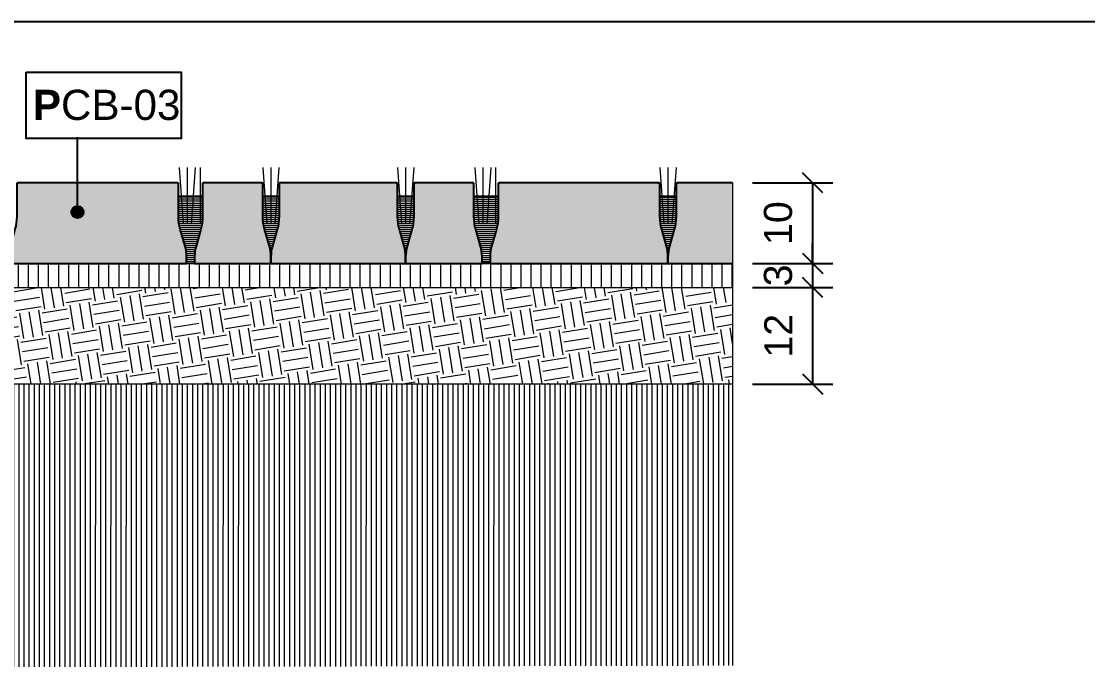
# Model space of a CAD drawing. Header units: metres. Extents: x -325 to 301, y -147 to 149.
# Drawn here: x 34.568 to 35.894, y 82.653 to 83.457 of the extents above; entities that cross this region are included whole.
import ezdxf

# ---------------------------------------------------------------- set-up
doc = ezdxf.new("R2010")
doc.units = ezdxf.units.M
doc.layers.get('Defpoints').update_dxf_attribs({"lineweight": 13})
doc.layers.add('-aux', color=50, linetype='Continuous', plot=False)
doc.layers.add('0-TX-1_25', color=7, linetype='Continuous', true_color=0x3f4f7f)
for name, color, linetype, lineweight, true_color in [('03-TR-Paviment_05_Open Joint Precast Pavements', 7, 'Continuous', 5, 0xb3b3b3), ('3- TR terra vegetal', 7, 'Continuous', 0, 0xbea68e), ('3-TR sorra granitica', 7, 'Continuous', 0, 0xf2dac9)]:
    doc.layers.add(name, color=color, linetype=linetype, lineweight=lineweight, true_color=true_color)
for name, color, linetype, lineweight in [('1-CM', 7, 'Continuous', 0), ('1-L-GESPA', 64, 'Continuous', 0), ('2-L-secció', 1, 'Continuous', 0), ('3-TR Seleccionat', 44, 'Continuous', 0), ('3-TR Tot-u', 37, 'Continuous', 0)]:
    doc.layers.add(name, color=color, linetype=linetype, lineweight=lineweight)
for name, color, linetype in [('1-L- kodolé', 7, 'Continuous'), ('A-KEYPLAN_HATCH', 7, 'Continuous'), ('A_TEXT_2', 7, 'Continuous')]:
    doc.layers.add(name, color=color, linetype=linetype)
doc.styles.get("Standard").update_dxf_attribs({"font": 'arial.ttf'})
doc.dimstyles.new('ISO-25', dxfattribs={"dimtxt": 0.1, "dimasz": 0.1, "dimexe": 0.1, "dimexo": 0.1, "dimgap": 0.1, "dimtad": 1, "dimdec": 0, "dimlfac": 100, "dimzin": 9, "dimtxsty": 'Standard', "dimblk": 'OBLIQUE', "dimcen": 0.1, "dimadec": 0, "dimazin": 0, "dimtfac": 1, "dimtdec": 0, "dimtmove": 0, "dimatfit": 3, "dimldrblk": 'OBLIQUE', "dimfxl": 1, "dimarcsym": 0})
pattern_1 = [(2.097824849856748e-08, (43.46375966196942, 77.00587912896873), (-9.1534939350435e-13, 0.002499999999999997), [])]
pattern_2 = [(2.097824849856748e-08, (85.25576891921523, 59.41832935964914), (-9.1534939350435e-13, 0.002499999999999997), [])]

# ---------------------------------------------------------------- blocks, each defined once
blk = doc.blocks.new('hatch keyplan 2')
at = {"layer": 'A-KEYPLAN_HATCH'}
blk.add_lwpolyline([(0, 0.005476596624248486), (0.012874798693294, 0.005476596623793739), (0.012874798693294, -2.273736754432321e-13), (0, 0)], close=True, dxfattribs=at)
blk = doc.blocks.new('hatch keyplan')
at = {"layer": 'A-KEYPLAN_HATCH'}
blk.add_blockref('hatch keyplan 2', (1.430579833341536, 0.8521467901477053), dxfattribs=at)
blk = doc.blocks.new('PCB04')
at = {"layer": 'A-KEYPLAN_HATCH'}
blk.add_blockref('hatch keyplan', (-1.429579833357655, -0.8521467901535917), dxfattribs=at)
at = {"layer": 'A_TEXT_2', "insert": (0.0002022691850249725, 0.004032374428489138), "char_height": 0.0025, "attachment_point": 1}
blk.add_mtext_dynamic_manual_height_columns('\\pi0.00137;{\\fArial|b1|i0|c0|p34;P}CB-03', width=0.01456192034901793, gutter_width=0.015, heights=[0], dxfattribs=at)
blk = doc.blocks.new('POINT')
at = {"layer": '0-TX-1_25'}
h = blk.add_hatch(dxfattribs=at)
h.set_pattern_fill('ANGLE', color=256)
h.set_pattern_definition([(0, (-83.74681484067048, -12.72584030761209), (0, 6.985), [5.08, -1.905]), (90, (-83.74681484067048, -12.72584030761209), (-6.985, 4.277078946022131e-16), [5.08, -1.905])])
edge = h.paths.add_edge_path()
edge.add_arc((0, 0), 0.0075, 0, 360)
h = blk.add_hatch(color=256, dxfattribs=at)
h.dxf.hatch_style = 1
edge = h.paths.add_edge_path()
edge.add_arc((0, 0), 0.0075, 0, 360)
blk.add_circle((0, 0), 0.0075, dxfattribs=at)
blk = doc.blocks.new('_Oblique')
at = {"color": 0, "lineweight": -2}
blk.add_line((-0.499999999995058, -0.4999999998130015), (0.500000000028669, 0.500000000163238), dxfattribs=at)
blk = doc.blocks.new('*D1063')
at = {"layer": '0-TX-1_25', "color": 0, "lineweight": -2, "transparency": 16777216}
for p, q in [((35.47716368272405, 83.25588260378512), (35.57698434924348, 83.25588260378512)), ((35.55198434924348, 83.25588260378512), (35.55198434924348, 83.15588284531836)), ((35.47716368596242, 83.15588284531836), (35.57698434924348, 83.15588284531836))]:
    blk.add_line(p, q, dxfattribs=at)
at = {"layer": 'Defpoints', "color": 0, "transparency": 16777216}
for p in [(35.45216368272405, 83.25588260378512), (35.45216368596242, 83.15588284531836), (35.55198434924348, 83.15588284531836)]:
    blk.add_point(p, dxfattribs=at)
at = {"layer": '0-TX-1_25', "color": 0, "lineweight": -2, "transparency": 16777216, "xscale": 0.025, "yscale": 0.025, "zscale": 0.025}
for p, rotation in [((35.55198434924348, 83.25588260378512), 90), ((35.55198434924348, 83.15588284531836), 270)]:
    blk.add_blockref('_Oblique', p, dxfattribs=dict(at, rotation=rotation))
at = {"layer": '0-TX-1_25', "color": 0, "transparency": 16777216, "insert": (35.50911429467325, 83.20588272455171), "char_height": 0.035, "attachment_point": 5, "rotation": 90}
blk.add_mtext('10', dxfattribs=at)
blk = doc.blocks.new('*D1064')
at = {"layer": '0-TX-1_25', "color": 0, "lineweight": -2, "transparency": 16777216}
for p, q in [((35.55198434924332, 83.15588284531836), (35.55198434924332, 83.18088284531837)), ((35.47716368272405, 83.15588284531836), (35.57698434924332, 83.15588284531836)), ((35.55198434924332, 83.15588284531836), (35.55198434924332, 83.12588284412627)), ((35.47716368367348, 83.12588284412627), (35.57698434924332, 83.12588284412627)), ((35.55198434924332, 83.12588284412627), (35.55198434924332, 83.10088284412626))]:
    blk.add_line(p, q, dxfattribs=at)
at = {"layer": 'Defpoints', "color": 0, "transparency": 16777216}
for p in [(35.45216368272405, 83.15588284531836), (35.45216368367348, 83.12588284412627), (35.55198434924332, 83.12588284412627)]:
    blk.add_point(p, dxfattribs=at)
at = {"layer": '0-TX-1_25', "color": 0, "lineweight": -2, "transparency": 16777216, "xscale": 0.025, "yscale": 0.025, "zscale": 0.025}
for p, rotation in [((35.55198434924332, 83.15588284531836), 270), ((35.55198434924332, 83.12588284412627), 90)]:
    blk.add_blockref('_Oblique', p, dxfattribs=dict(at, rotation=rotation))
at = {"layer": '0-TX-1_25', "color": 0, "transparency": 16777216, "insert": (35.50910235742888, 83.14088284472228), "char_height": 0.035, "attachment_point": 5, "rotation": 90}
blk.add_mtext('3', dxfattribs=at)
blk = doc.blocks.new('*D1065')
at = {"layer": '0-TX-1_25', "color": 0, "lineweight": -2, "transparency": 16777216}
for p, q in [((35.47716368132706, 83.12588284412627), (35.57698434924355, 83.12588284412627)), ((35.55198434924355, 83.12588284412627), (35.55198434924355, 83.00588284479339)), ((35.47716368137044, 83.00588284479339), (35.57698434924355, 83.00588284479339))]:
    blk.add_line(p, q, dxfattribs=at)
at = {"layer": 'Defpoints', "color": 0, "transparency": 16777216}
for p in [(35.45216368132706, 83.12588284412627), (35.45216368137044, 83.00588284479339), (35.55198434924355, 83.00588284479339)]:
    blk.add_point(p, dxfattribs=at)
at = {"layer": '0-TX-1_25', "color": 0, "lineweight": -2, "transparency": 16777216, "xscale": 0.025, "yscale": 0.025, "zscale": 0.025}
for p, rotation in [((35.55198434924355, 83.12588284412627), 90), ((35.55198434924355, 83.00588284479339), 270)]:
    blk.add_blockref('_Oblique', p, dxfattribs=dict(at, rotation=rotation))
at = {"layer": '0-TX-1_25', "color": 0, "transparency": 16777216, "insert": (35.50941272577836, 83.0658828444598), "char_height": 0.035, "attachment_point": 5, "rotation": 90}
blk.add_mtext('12', dxfattribs=at)

msp = doc.modelspace()

# ---------------------------------------------------------------- hatches: boundary and pattern name
at = {"layer": '03-TR-Paviment_05_Open Joint Precast Pavements'}
h = msp.add_hatch(color=256, dxfattribs=at)
h.dxf.hatch_style = 1
edge = h.paths.add_edge_path()
edge.add_line((34.77345882676045, 83.15588262878583), (34.77345882769177, 83.1640784076065))
edge.add_arc((34.72504126961995, 83.16407840753439), 0.04841755807181869, 8.532777332617266e-08, 15.99901921171794)
edge.add_line((34.77158344204972, 83.17742329851018), (34.76563680165881, 83.19816303361432))
edge.add_arc((34.82056798004572, 83.21391327869158), 0.05714459361101479, 180.0000008195852, 195.9990199458679, ccw=False)
edge.add_line((34.76342338643471, 83.21391327787416), (34.76342338643471, 83.25503855213748))
edge.add_line((34.76342338643471, 83.25503855213748), (34.76262618129576, 83.25503855213748))
edge.add_line((34.76262618129576, 83.25503855213748), (34.76262618129576, 83.25588262794764))
edge.add_line((34.76262618129576, 83.25588262794764), (34.56305473198617, 83.25588262887896))
edge.add_line((34.56305473198617, 83.25588262887896), (34.56305473198617, 83.25503855167182))
edge.add_line((34.56305473198617, 83.25503855167182), (34.56225752638156, 83.2550385553971))
edge.add_line((34.56225752638156, 83.2550385553971), (34.56225752684722, 83.21391327880548))
edge.add_arc((34.50511293559148, 83.21391327488539), 0.05714459125574236, -15.999015195819084, 3.93046417457299e-06, ccw=False)
edge.add_line((34.5600441130201, 83.1981630350113), (34.55409747309486, 83.17742329571621))
edge.add_arc((34.60063964055429, 83.16407840543891), 0.04841755310148554, 164.0009799617109, 179.9999990880993)
edge.add_line((34.5522220874528, 83.16407840620951), (34.5522220874528, 83.15588262785451))
edge.add_line((34.5522220874528, 83.15588262785451), (34.77345882676045, 83.15588262878583))
h = msp.add_hatch(color=256, dxfattribs=at)
h.dxf.hatch_style = 1
edge = h.paths.add_edge_path()
edge.add_line((34.87842191190893, 83.15588262971715), (34.87842191330591, 83.16407840807216))
edge.add_arc((34.83000435003093, 83.16407840704176), 0.04841756327498815, 1.219342830795628e-06, 15.99902034573206)
edge.add_line((34.8765465271982, 83.17742330037282), (34.87059988634164, 83.19816303547697))
edge.add_arc((34.9255310585671, 83.21391327630934), 0.05714458651824171, 179.9999984310458, 195.9990175573272, ccw=False)
edge.add_line((34.86838647204885, 83.21391327787416), (34.86838647158319, 83.25503855213748))
edge.add_line((34.86838647158319, 83.25503855213748), (34.86758926644424, 83.2550385530688))
edge.add_line((34.86758926644424, 83.2550385530688), (34.86758926737556, 83.25588262887896))
edge.add_line((34.86758926737556, 83.25588262887896), (34.79429147246728, 83.25588262934463))
edge.add_line((34.79429147246728, 83.25588262934463), (34.79429147246728, 83.25503855120616))
edge.add_line((34.79429147246728, 83.25503855120616), (34.793494266397, 83.25503855586277))
edge.add_line((34.793494266397, 83.25503855586277), (34.79349426732833, 83.21391327833982))
edge.add_arc((34.73634967915331, 83.21391327654217), 0.05714458817501369, -15.999017323882413, 1.8024007886197069e-06, ccw=False)
edge.add_line((34.79128085303554, 83.19816303547697), (34.7853342131103, 83.17742329618187))
edge.add_arc((34.83187637891296, 83.1640784061374), 0.04841755144470597, 164.0009796861863, 179.9999988125749)
edge.add_line((34.78345882746825, 83.16407840714083), (34.78345882839957, 83.15588262878583))
edge.add_line((34.78345882839957, 83.15588262878583), (34.87842191190893, 83.15588262971715))
h = msp.add_hatch(color=256, dxfattribs=at)
h.dxf.hatch_style = 1
edge = h.paths.add_edge_path()
edge.add_line((35.04591307410473, 83.1558826292515), (35.04591307363907, 83.16407840807216))
edge.add_arc((34.99749551437613, 83.16407841154644), 0.04841755926293713, 359.9999958886443, 375.9990150150343)
edge.add_line((35.04403768892834, 83.1774232994415), (35.03809104853744, 83.19816303454564))
edge.add_arc((35.0930222255004, 83.21391327773328), 0.05714459172140245, 179.9999993918618, 195.9990185181449, ccw=False)
edge.add_line((35.03587763377899, 83.21391327833982), (35.03587763331333, 83.25503855260314))
edge.add_line((35.03587763331333, 83.25503855260314), (35.03508042817438, 83.2550385530688))
edge.add_line((35.03508042817438, 83.2550385530688), (35.03508042817438, 83.25588262887896))
edge.add_line((35.03508042817438, 83.25588262887896), (34.88925455690796, 83.25588263027595))
edge.add_line((34.88925455690796, 83.25588263027595), (34.88925455783928, 83.25503855167182))
edge.add_line((34.88925455783928, 83.25503855167182), (34.88845735223467, 83.25503855632843))
edge.add_line((34.88845735223467, 83.25503855632843), (34.88845735270033, 83.21391327880548))
edge.add_arc((34.83131276405965, 83.21391328032139), 0.05714458864067497, 344.0009793537916, 359.99999848007474, ccw=False)
edge.add_line((34.88624393747622, 83.19816303594263), (34.88029729801664, 83.17742329618187))
edge.add_arc((34.92683946547608, 83.16407840590458), 0.04841755310148554, 164.0009799617109, 179.9999990880993)
edge.add_line((34.87842191237459, 83.16407840667517), (34.87842191190893, 83.15588262971715))
edge.add_line((34.87842191190893, 83.15588262971715), (35.04591307410473, 83.1558826292515))
h = msp.add_hatch(color=256, dxfattribs=at)
h.dxf.hatch_style = 1
edge = h.paths.add_edge_path()
edge.add_line((35.14087615947673, 83.15588262180091), (35.14087615947673, 83.16407840108724))
edge.add_arc((35.09245859762569, 83.16407839816723), 0.04841756185103927, 3.455438216637032e-06, 15.99902258182794)
edge.add_line((35.13900077290336, 83.17742329292224), (35.13305413297812, 83.19816302756072))
edge.add_arc((35.18798530686035, 83.21391326862593), 0.05714458817501446, 179.9999981975992, 195.9990173238824, ccw=False)
edge.add_line((35.13084071868533, 83.21391327042357), (35.13084071821967, 83.25503854561822))
edge.add_line((35.13084071821967, 83.25503854561822), (35.13004351308072, 83.2550385470152))
edge.add_line((35.13004351308072, 83.2550385470152), (35.13004351354638, 83.25588262189405))
edge.add_line((35.13004351354638, 83.25588262189405), (35.05674571910376, 83.2558826223597))
edge.add_line((35.05674571910376, 83.2558826223597), (35.05674571910376, 83.25503854515256))
edge.add_line((35.05674571910376, 83.25503854515256), (35.05594851349915, 83.25503854794653))
edge.add_line((35.05594851349915, 83.25503854794653), (35.05594851303348, 83.21391327228622))
edge.add_arc((34.99880391988813, 83.21391326979008), 0.05714459314535252, -15.99901662354199, 2.502740585441643e-06, ccw=False)
edge.add_line((35.0537350987407, 83.19816302802639), (35.04778845881546, 83.17742328919695))
edge.add_arc((35.09433063005412, 83.16407840176755), 0.04841755594938318, 164.0009844339193, 180.0000035603074)
edge.add_line((35.04591307410473, 83.16407839875893), (35.04591307410473, 83.15588262133525))
edge.add_line((35.04591307410473, 83.15588262133525), (35.14087615947673, 83.15588262180091))
h = msp.add_hatch(color=256, dxfattribs=at)
h.dxf.hatch_style = 1
edge = h.paths.add_edge_path()
edge.add_line((35.3721128980952, 83.15588261202203), (35.37211289949218, 83.16407839084269))
edge.add_arc((35.32369534142036, 83.16407839077058), 0.04841755807181869, 8.532777332617266e-08, 15.99901921171794)
edge.add_line((35.37023751385013, 83.17742328174637), (35.36429087299356, 83.19816301685051))
edge.add_arc((35.41922205018935, 83.21391325838138), 0.05714459148857364, 179.999997730706, 195.9990168569888, ccw=False)
edge.add_line((35.36207745870078, 83.21391326064469), (35.36207745870078, 83.25503853490801))
edge.add_line((35.36207745870078, 83.25503853490801), (35.36128025309617, 83.25503853537367))
edge.add_line((35.36128025309617, 83.25503853537367), (35.36128025309617, 83.25588261258082))
edge.add_line((35.36128025309617, 83.25588261258082), (35.16170880378658, 83.25588261304648))
edge.add_line((35.16170880378658, 83.25588261304648), (35.16170880425224, 83.25503853490801))
edge.add_line((35.16170880425224, 83.25503853490801), (35.16091159911329, 83.25503853816764))
edge.add_line((35.16091159911329, 83.25503853816764), (35.16091159818197, 83.21391326204167))
edge.add_arc((35.10376700858301, 83.21391325835441), 0.05714458959896274, -15.999015429265796, 3.6970175756323442e-06, ccw=False)
edge.add_line((35.15869818435485, 83.19816301871316), (35.15275154396394, 83.17742327941806))
edge.add_arc((35.19929371023226, 83.16407839268716), 0.0484175509790444, 164.0009836073461, 180.0000027337348)
edge.add_line((35.15087615925322, 83.16407839037703), (35.15087615878755, 83.15588261202203))
edge.add_line((35.15087615878755, 83.15588261202203), (35.3721128980952, 83.15588261202203))
h = msp.add_hatch(color=256, dxfattribs=at)
h.dxf.hatch_style = 1
edge = h.paths.add_edge_path()
edge.add_line((35.45216368272403, 83.15587894037127), (35.45216368272403, 83.25587893970523))
edge.add_line((35.45216368272403, 83.25587893970523), (35.38294554495689, 83.255878940145))
edge.add_line((35.38294554495689, 83.255878940145), (35.38294554495689, 83.25503486200653))
edge.add_line((35.38294554495689, 83.25503486200653), (35.38214833888662, 83.25503486666314))
edge.add_line((35.38214833888662, 83.25503486666314), (35.38214833981794, 83.21390958914019))
edge.add_arc((35.32500375164233, 83.21390958734263), 0.05714458817560344, -15.999017418569622, 1.7075473124350538e-06, ccw=False)
edge.add_line((35.37993492552516, 83.19815934627735), (35.37398828559991, 83.17741960698224))
edge.add_arc((35.42053045140254, 83.16407471693778), 0.04841755144467864, 164.0009796861771, 179.9999988125749)
edge.add_line((35.37211289995786, 83.1640747179412), (35.37211290088919, 83.1558789395862))
edge.add_line((35.37211290088919, 83.1558789395862), (35.45216368272403, 83.15587894037127))
at = {"layer": '3- TR terra vegetal'}
h = msp.add_hatch(dxfattribs=at)
h.set_pattern_fill('_USER', color=256, scale=0.002499999999999998, angle=-35.64647221588461, style=0, pattern_type=0)
h.set_pattern_definition(pattern_1)
edge = h.paths.add_edge_path()
edge.add_line((34.78345882746825, 83.15587913073824), (34.77345882955441, 83.15587913073824))
edge.add_line((34.77345882955441, 83.15587913073824), (34.77345882815743, 83.16407490909324))
edge.add_arc((34.72504127386399, 83.16407491186891), 0.04841755429343672, 359.9999967153682, 375.9990158414794)
edge.add_line((34.7715834434467, 83.1774197990656), (34.76563680352146, 83.1981595383607))
edge.add_arc((34.82056797574714, 83.2139097791931), 0.05714458651846128, 179.9999984310743, 195.9990175572937, ccw=False)
edge.add_line((34.76342338922868, 83.21390978075789), (34.76342338922868, 83.23947239216642))
edge.add_line((34.76342338922868, 83.23947239216642), (34.79349426825965, 83.2394723912351))
edge.add_line((34.79349426825965, 83.2394723912351), (34.79349426686267, 83.21390978029223))
edge.add_arc((34.73634967537419, 83.2139097780289), 0.05714459148847344, -15.999016857002687, 2.2693083110425505e-06, ccw=False)
edge.add_line((34.79128085256988, 83.19815953649805), (34.7853342131103, 83.17741979859994))
edge.add_arc((34.83187637394315, 83.16407490925388), 0.04841754647490301, 164.0009788596894, 179.9999979859008)
edge.add_line((34.78345882746825, 83.16407491095589), (34.78345882746825, 83.15587913073824))
edge.add_line((34.78345882746825, 83.15587913073824), (34.77345882955441, 83.15587913073824))
h = msp.add_hatch(dxfattribs=at)
h.set_pattern_fill('_USER', color=256, scale=0.002499999999999998, angle=-35.64647221588461, style=0, pattern_type=0)
h.set_pattern_definition(pattern_1)
edge = h.paths.add_edge_path()
edge.add_line((34.87842191516856, 83.15587913166956), (34.87842191330591, 83.16407491002457))
edge.add_arc((34.83000435689004, 83.1640749097195), 0.04841755641587753, 3.610034238550368e-07, 15.99901948711445)
edge.add_line((34.87654652766386, 83.17741980046259), (34.87059988866994, 83.19815953929202))
edge.add_arc((34.92553106301806, 83.2139097770437), 0.05714458770957945, 179.9999948753015, 195.9990140015208, ccw=False)
edge.add_line((34.86838647530848, 83.21390978215487), (34.86838647530848, 83.23947239263208))
edge.add_line((34.86838647530848, 83.23947239263208), (34.88845735363165, 83.23947239170076))
edge.add_line((34.88845735363165, 83.23947239170076), (34.88845735270033, 83.21390978075789))
edge.add_arc((34.83131276405975, 83.21390978227379), 0.0571445886405755, 344.0009793537778, 359.999998480089, ccw=False)
edge.add_line((34.88624393747622, 83.19815953789504), (34.8802972984823, 83.17741980046259))
edge.add_arc((34.92683946216304, 83.16407490733731), 0.04841755025411714, 164.0009754895764, 179.9999946157897)
edge.add_line((34.87842191190893, 83.16407491188721), (34.87842191377158, 83.15587913027258))
h = msp.add_hatch(dxfattribs=at)
h.set_pattern_fill('_USER', color=256, scale=0.002499999999999998, angle=-35.64647221588461, style=0, pattern_type=0)
h.set_pattern_definition(pattern_1)
edge = h.paths.add_edge_path()
edge.add_line((35.04591307550172, 83.15587913260089), (35.04591307550172, 83.16407491049023))
edge.add_arc((34.99749551931867, 83.16407491184195), 0.0484175561830469, 359.9999984004153, 375.9990175265266)
edge.add_line((35.04403769032533, 83.17741980092825), (35.03809105133141, 83.19815953929202))
edge.add_arc((35.09302222806176, 83.21390978413648), 0.05714459195446162, 180.0000010530604, 195.9990201792793, ccw=False)
edge.add_line((35.0358776361073, 83.2139097830862), (35.03587763703862, 83.23947239170076))
edge.add_line((35.03587763703862, 83.23947239170076), (35.05594851582745, 83.23947239030377))
edge.add_line((35.05594851582745, 83.23947239030377), (35.05594851489613, 83.21390978168921))
edge.add_arc((34.99880392151805, 83.21390978084983), 0.05714459337808365, -15.999018284712008, 8.415991032961756e-07, ccw=False)
edge.add_line((35.05373510013769, 83.19815953742938), (35.04778846021244, 83.17741979953126))
edge.add_arc((35.0943306174989, 83.1640749089941), 0.04841754339417282, 164.000976348068, 179.9999954742801)
edge.add_line((35.04591307410473, 83.16407491281853), (35.04591307457039, 83.15587913166956))
h = msp.add_hatch(dxfattribs=at)
h.set_pattern_fill('_USER', color=256, scale=0.002499999999999998, angle=-35.64647221588461, style=0, pattern_type=0)
h.set_pattern_definition(pattern_2)
edge = h.paths.add_edge_path()
edge.add_line((35.15087615925322, 83.15587913446353), (35.14087616087372, 83.15587913399787))
edge.add_line((35.14087616087372, 83.15587913399787), (35.14087616040806, 83.1640749132842))
edge.add_arc((35.09245860753857, 83.16407491417026), 0.04841755286948769, 359.9999989514638, 375.9990180775756)
edge.add_line((35.13900077523166, 83.1774198027909), (35.13305413670341, 83.19815954115467))
edge.add_arc((35.18798530703948, 83.21390978341103), 0.05714458509452128, 180.0000003256912, 195.9990194519085, ccw=False)
edge.add_line((35.13084072194496, 83.2139097830862), (35.13084072194496, 83.23947239170076))
edge.add_line((35.13084072194496, 83.23947239170076), (35.16091160004461, 83.23947239030377))
edge.add_line((35.16091160004461, 83.23947239030377), (35.16091159911329, 83.21390978262053))
edge.add_arc((35.10376700739199, 83.21390978201399), 0.05714459172130405, -15.99901851815872, 6.081523906686925e-07, ccw=False)
edge.add_line((35.15869818435485, 83.19815953882636), (35.15275154396394, 83.17741980185957))
edge.add_arc((35.19929370857601, 83.16407491536141), 0.04841754932279374, 164.0009833318962, 180.0000024581096)
edge.add_line((35.15087615925322, 83.1640749132842), (35.15087615925322, 83.15587913446353))
edge.add_line((35.15087615925322, 83.15587913446353), (35.14087616087372, 83.15587913399787))
h = msp.add_hatch(dxfattribs=at)
h.set_pattern_fill('_USER', color=256, scale=0.002499999999999998, angle=-35.64647221588461, style=0, pattern_type=0)
h.set_pattern_definition(pattern_2)
edge = h.paths.add_edge_path()
edge.add_line((35.37211290088916, 83.15587913446353), (35.37211290088916, 83.16407491235287))
edge.add_arc((35.3236953463629, 83.16407491347177), 0.0484175545262673, 359.9999986759395, 375.9990178020511)
edge.add_line((35.37023751571277, 83.17741980232523), (35.36429087671885, 83.19815954115467))
edge.add_arc((35.41922205202526, 83.21390978410952), 0.05714459006485319, 179.9999996253512, 195.99901875157, ccw=False)
edge.add_line((35.36207746196041, 83.21390978448318), (35.36207746149475, 83.23947239216642))
edge.add_line((35.36207746149475, 83.23947239216642), (35.38214833981792, 83.23947239076944))
edge.add_line((35.38214833981792, 83.23947239076944), (35.38214833981792, 83.21390978262053))
edge.add_arc((35.32500374809661, 83.21390978201399), 0.05714459172130405, -15.99901851815872, 6.081523906686925e-07, ccw=False)
edge.add_line((35.37993492505947, 83.19815953882636), (35.37398828466857, 83.17741980185957))
edge.add_arc((35.42053044573425, 83.1640749141703), 0.04841754624207022, 164.0009808202775, 179.9999999464894)
edge.add_line((35.37211289949218, 83.16407491421552), (35.37211289995784, 83.15587913399787))
at = {"layer": '3-TR Seleccionat'}
h = msp.add_hatch(dxfattribs=at)
h.set_pattern_fill('ANSI31', color=256, scale=0.002, angle=225, style=0)
h.set_pattern_definition([(270, (441110.4547241977, -650753.8105507296), (-0.00635, -1.734723475976807e-18), [])])
h.paths.add_polyline_path([(34.20926950422953, 82.90588263745158), (34.11928385305483, 82.90588263201312), (34.11926962042455, 82.90585099391895), (34.11972609080189, 82.65331556195527), (35.45216368086139, 82.65588280620278), (35.45216368108657, 83.00588284634279), (34.20926949818583, 83.00588284589351)])
at = {"layer": '3-TR sorra granitica'}
h = msp.add_hatch(dxfattribs=at)
h.set_pattern_fill('LINE', color=256, scale=0.09999999999999998, angle=54.35352778411538, style=0)
h.set_pattern_definition([(90.0000000228635, (56.6769867044321, 291.311531196034), (-0.0125, -4.988090669677536e-12), [])])
h.paths.add_polyline_path([(34.18676957621673, 83.12588280407937), (35.45216368132705, 83.12588284412624), (35.45216368179271, 83.15588284531833), (34.18676957714806, 83.15588280434014)])
at = {"layer": '3-TR Tot-u'}
h = msp.add_hatch(dxfattribs=at)
h.set_pattern_fill('EARTH', color=256, scale=0.005, angle=-80.8247561036608, style=0)
h.set_pattern_definition([(279.1752438963392, (-154.0039114147826, 41.121896068024), (0.03640645211205976, -0.02628108149624554), [0.03175, -0.03175]), (279.1752438963392, (-153.992157502231, 41.12379457501446), (0.03640645211205976, -0.02628108149624554), [0.03175, -0.03175]), (279.1752438963392, (-153.9804035896795, 41.12569308200493), (0.03640645211205976, -0.02628108149624554), [0.03175, -0.03175]), (9.175243896339197, (-153.9758527831655, 41.1224079468179), (0.02628108149624554, 0.03640645211205976), [0.03175, -0.03175]), (9.175243896339197, (-153.973954276175, 41.11065403426635), (0.02628108149624554, 0.03640645211205976), [0.03175, -0.03175]), (9.175243896339197, (-153.9720557691845, 41.09890012171478), (0.02628108149624554, 0.03640645211205976), [0.03175, -0.03175])])
h.paths.add_polyline_path([(35.4521636831897, 83.00588284680845), (34.20926949818583, 83.00588284589352), (34.1867695759839, 83.0558826117659), (34.18676957528541, 83.12588284924851), (35.45216368132705, 83.12588280640767)])

# ---------------------------------------------------------------- linework, layer by layer
at = {"layer": '-aux'}
msp.add_lwpolyline([(12.23447743480324, 83.4566912249669), (142.2344774348032, 83.4566912249669)], dxfattribs=at)
for points in [[(34.78345882746825, 83.15587913073824), (34.77345882955441, 83.15587913073824), (34.77345882815743, 83.16407490909324, 0.06992251114754273), (34.7715834434467, 83.1774197990656), (34.76563680352146, 83.1981595383607, -0.06992251114800961), (34.76342338922868, 83.21390978075789), (34.76342338922868, 83.23947239216642), (34.79349426825965, 83.2394723912351), (34.79349426686267, 83.21390978029223, -0.0699225111484148), (34.79128085256988, 83.19815953649805), (34.7853342131103, 83.17741979859994, 0.06992251114798485), (34.78345882746825, 83.16407491095589), (34.78345882746825, 83.15587913073824), (34.77345882955441, 83.15587913073824)], [(34.87842191377158, 83.15587913027258), (34.87842191516856, 83.15587913166956), (34.87842191330591, 83.16407491002457, 0.06992251114754273), (34.87654652766386, 83.17741980046259), (34.87059988866994, 83.19815953929202, -0.06992251114800961), (34.86838647530848, 83.21390978215487), (34.86838647530848, 83.23947239263208), (34.88845735363165, 83.23947239170076), (34.88845735270033, 83.21390978075789, -0.0699225111484148), (34.88624393747622, 83.19815953789504), (34.8802972984823, 83.17741980046259, 0.06992251114798485), (34.87842191190893, 83.16407491188721), (34.87842191377158, 83.15587913027258), (34.87842191516856, 83.15587913166956)], [(35.04591307457039, 83.15587913166956), (35.04591307550172, 83.15587913260089), (35.04591307550172, 83.16407491049023, 0.06992251114754273), (35.04403769032533, 83.17741980092825), (35.03809105133141, 83.19815953929202, -0.06992251114800961), (35.0358776361073, 83.2139097830862), (35.03587763703862, 83.23947239170076), (35.05594851582745, 83.23947239030377), (35.05594851489613, 83.21390978168921, -0.0699225111484148), (35.05373510013769, 83.19815953742938), (35.04778846021244, 83.17741979953126, 0.06992251114798485), (35.04591307410473, 83.16407491281853), (35.04591307457039, 83.15587913166956), (35.04591307550172, 83.15587913260089)], [(35.15087615925322, 83.15587913446353), (35.14087616087372, 83.15587913399787), (35.14087616040806, 83.1640749132842, 0.06992251114754273), (35.13900077523166, 83.1774198027909), (35.13305413670341, 83.19815954115467, -0.06992251114800961), (35.13084072194496, 83.2139097830862), (35.13084072194496, 83.23947239170076), (35.16091160004461, 83.23947239030377), (35.16091159911329, 83.21390978262053, -0.0699225111484148), (35.15869818435485, 83.19815953882636), (35.15275154396394, 83.17741980185957, 0.06992251114798485), (35.15087615925322, 83.1640749132842), (35.15087615925322, 83.15587913446353), (35.14087616087372, 83.15587913399787)], [(35.37211289995784, 83.15587913399787), (35.37211290088916, 83.15587913446353), (35.37211290088916, 83.16407491235287, 0.06992251114754273), (35.37023751571277, 83.17741980232523), (35.36429087671885, 83.19815954115467, -0.06992251114800961), (35.36207746196041, 83.21390978448318), (35.36207746149475, 83.23947239216642), (35.38214833981792, 83.23947239076944), (35.38214833981792, 83.21390978262053, -0.0699225111484148), (35.37993492505947, 83.19815953882636), (35.37398828466857, 83.17741980185957, 0.06992251114798485), (35.37211289949218, 83.16407491421552), (35.37211289995784, 83.15587913399787), (35.37211290088916, 83.15587913446353)]]:
    msp.add_lwpolyline(points, format="xyb", dxfattribs=at)
at = {"layer": '0-TX-1_25'}
msp.add_lwpolyline([(34.63781208176988, 83.21961443692021), (34.63781208176988, 83.31250849204001)], dxfattribs=at)
at = {"layer": '1-CM'}
for p, q in [((34.18676957528541, 83.12588284924851), (35.45216368132705, 83.12588280640767)), ((35.45216368272403, 83.00588284634279), (34.20926949818583, 83.00588284589352))]:
    msp.add_line(p, q, dxfattribs=at)
msp.add_lwpolyline([(34.18676957621673, 83.12588280407937), (35.45216368132705, 83.12588284412624), (35.45216368179271, 83.15588284531833), (34.18676957714806, 83.15588280434014)], close=True, dxfattribs=at)
at = {"layer": '1-L- kodolé'}
for points in [[(34.77345882676045, 83.15588262878583), (34.77345882769177, 83.1640784076065, 0.06992251114875708), (34.77158344204972, 83.17742329851018), (34.76563680165881, 83.19816303361432, -0.0699225111482901), (34.76342338643471, 83.21391327787416), (34.76342338643471, 83.25503855213748), (34.76262618129576, 83.25503855213748), (34.76262618129576, 83.25588262794764), (34.56305473198617, 83.25588262887896), (34.56305473198617, 83.25503855167182), (34.56225752638156, 83.2550385553971), (34.56225752684722, 83.21391327880548, -0.0699225111482901), (34.5600441130201, 83.1981630350113), (34.55409747309486, 83.17742329571621, 0.06992251114875708), (34.5522220874528, 83.16407840620951), (34.5522220874528, 83.15588262785451)], [(34.87842191190893, 83.15588262971715), (34.87842191330591, 83.16407840807216, 0.06992251114875708), (34.8765465271982, 83.17742330037282), (34.87059988634164, 83.19816303547697, -0.0699225111482901), (34.86838647204885, 83.21391327787416), (34.86838647158319, 83.25503855213748), (34.86758926644424, 83.2550385530688), (34.86758926737556, 83.25588262887896), (34.79429147246728, 83.25588262934463), (34.79429147246728, 83.25503855120616), (34.793494266397, 83.25503855586277), (34.79349426732833, 83.21391327833982, -0.0699225111482901), (34.79128085303554, 83.19816303547697), (34.7853342131103, 83.17742329618187, 0.06992251114875708), (34.78345882746825, 83.16407840714083), (34.78345882839957, 83.15588262878583)], [(35.04591307410473, 83.1558826292515), (35.04591307363907, 83.16407840807216, 0.06992251114875708), (35.04403768892834, 83.1774232994415), (35.03809104853744, 83.19816303454564, -0.0699225111482901), (35.03587763377899, 83.21391327833982), (35.03587763331333, 83.25503855260314), (35.03508042817438, 83.2550385530688), (35.03508042817438, 83.25588262887896), (34.88925455690796, 83.25588263027595), (34.88925455783928, 83.25503855167182), (34.88845735223467, 83.25503855632843), (34.88845735270033, 83.21391327880548, -0.0699225111482901), (34.88624393747622, 83.19816303594263), (34.88029729801664, 83.17742329618187, 0.06992251114875708), (34.87842191237459, 83.16407840667517), (34.87842191190893, 83.15588262971715)], [(35.14087615947673, 83.15588262180091), (35.14087615947673, 83.16407840108724, 0.06992251114875708), (35.13900077290336, 83.17742329292224), (35.13305413297812, 83.19816302756072, -0.0699225111482901), (35.13084071868533, 83.21391327042357), (35.13084071821967, 83.25503854561822), (35.13004351308072, 83.2550385470152), (35.13004351354638, 83.25588262189405), (35.05674571910376, 83.2558826223597), (35.05674571910376, 83.25503854515256), (35.05594851349915, 83.25503854794653), (35.05594851303348, 83.21391327228622, -0.0699225111482901), (35.0537350987407, 83.19816302802639), (35.04778845881546, 83.17742328919695, 0.06992251114875708), (35.04591307410473, 83.16407839875893), (35.04591307410473, 83.15588262133525)], [(35.3721128980952, 83.15588261202203), (35.37211289949218, 83.16407839084269, 0.06992251114875708), (35.37023751385013, 83.17742328174637), (35.36429087299356, 83.19816301685051, -0.0699225111482901), (35.36207745870078, 83.21391326064469), (35.36207745870078, 83.25503853490801), (35.36128025309617, 83.25503853537367), (35.36128025309617, 83.25588261258082), (35.16170880378658, 83.25588261304648), (35.16170880425224, 83.25503853490801), (35.16091159911329, 83.25503853816764), (35.16091159818197, 83.21391326204167, -0.0699225111482901), (35.15869818435485, 83.19816301871316), (35.15275154396394, 83.17742327941806, 0.06992251114875708), (35.15087615925322, 83.16407839037703), (35.15087615878755, 83.15588261202203)]]:
    msp.add_lwpolyline(points, format="xyb", close=True, dxfattribs=at)
for points in [[(35.45216368272403, 83.2558826037851), (35.38294554262856, 83.25588260466458), (35.38294554355988, 83.25503852606045), (35.38214833702395, 83.2550385302514), (35.38214833888659, 83.21391325319411, -0.0699225111482901), (35.37993492459381, 83.19816301079692), (35.37398828420291, 83.17742327103616, 0.06992251114875708), (35.37211289949218, 83.16407838199513), (35.37211289902652, 83.15588260317446), (35.45216368272403, 83.155882603567)], [(35.45216368272403, 83.25587893970525), (35.38294554495689, 83.255878940145), (35.38294554495689, 83.25503486200653), (35.38214833888662, 83.25503486666314), (35.38214833981794, 83.21390958914019, -0.0699225111482901), (35.37993492552516, 83.19815934627734), (35.37398828559991, 83.17741960698224, 0.06992251114875708), (35.37211289995786, 83.1640747179412), (35.37211290088919, 83.1558789395862), (35.45216368272403, 83.15587894037128)]]:
    msp.add_lwpolyline(points, format="xyb", dxfattribs=at)
at = {"layer": '1-L-GESPA'}
for points in [[(34.76438353763396, 83.27503505178021), (34.76938354124749, 83.20511319596545)], [(34.77438353647912, 83.27503505178021), (34.77438354020441, 83.20511319736244)], [(34.78438353765259, 83.27503505364285), (34.77938354055831, 83.20511319456847)], [(34.79038353723908, 83.27503505410851), (34.79038354003305, 83.20511319969074)], [(34.86842191446075, 83.27499598233254), (34.87342191714296, 83.20507412651779)], [(34.87842191423724, 83.27499598233254), (34.87842191656554, 83.20507412791477)], [(34.88842191354806, 83.27499598559217), (34.88342191691945, 83.2050741251208)], [(35.03591307665656, 83.2749959827982), (35.0409130788731, 83.20507412698345)], [(35.04591307550172, 83.27499598233254), (35.04591307876134, 83.20507412744911)], [(35.0559130752782, 83.27499598512651), (35.05091307911525, 83.20507412465514)], [(35.13180087035025, 83.27503505410851), (35.13680087303246, 83.20511319829376)], [(35.14180087012673, 83.27503505364285), (35.1418008729207, 83.20511319922508)], [(35.15180086990321, 83.27503505690248), (35.1468008732746, 83.20511319549979)], [(35.15780087042103, 83.27503505643682), (35.15780087414632, 83.20511320108773)], [(35.36211290018136, 83.27499598559217), (35.36711290286357, 83.20507412884609)], [(35.3721129004235, 83.27499598419519), (35.37211290228615, 83.20507412931175)], [(35.38211290019999, 83.27499598698915), (35.37711290357137, 83.20507412605212)]]:
    msp.add_lwpolyline(points, dxfattribs=at)
at = {"layer": '2-L-secció'}
msp.add_line((35.45216368272403, 83.2558826037851), (35.45216368272403, 82.65606163496116), dxfattribs=at)

# ---------------------------------------------------------------- block references
at = {"layer": '0-TX-1_25'}
msp.add_blockref('POINT', (34.63781208176988, 83.21961443692021), dxfattribs=at)
at = {"layer": 'A-KEYPLAN_HATCH', "xscale": 14.99999999999007, "yscale": 14.99999999999007, "zscale": 14.99999999999007}
msp.add_blockref('PCB04', (34.55882958108111, 83.3111615698029), dxfattribs=at)

# ---------------------------------------------------------------- dimensions: what is measured, and where the dimension line sits
at = {"layer": '0-TX-1_25'}
for base, p1, p2, picture, middle in [((35.55198434924348, 83.15588284531836), (35.45216368272403, 83.2558826037851), (35.4521636859624, 83.15588284531833), '*D1063', (35.50911429467325, 83.20588272455171)), ((35.55198434924355, 83.00588284479339), (35.45216368132705, 83.12588284412624), (35.45216368137043, 83.00588284479336), '*D1065', (35.50941272577836, 83.0658828444598))]:
    dim = msp.add_linear_dim(base=base, p1=p1, p2=p2, angle=90, dimstyle='ISO-25', override={"dimtxt": 0.035, "dimasz": 0.025, "dimexe": 0.025, "dimexo": 0.025, "dimgap": 0.025, "dimblk1": 'Oblique', "dimblk2": 'Oblique', "dimsah": 1, "dimfxl": 0.1, "dimfxlon": 1, "dimarcsym": 1}, dxfattribs=at)
    dim.commit()
    dim.dimension.update_dxf_attribs({"geometry": picture, "text_midpoint": middle})
dim = msp.add_linear_dim(base=(35.55198434924332, 83.12588284412627), p1=(35.45216368272403, 83.15588284531833), p2=(35.45216368367347, 83.12588284412624), angle=90, dimstyle='ISO-25', override={"dimtxt": 0.035, "dimasz": 0.025, "dimexe": 0.025, "dimexo": 0.025, "dimgap": 0.025, "dimblk1": 'Oblique', "dimblk2": 'Oblique', "dimsah": 1, "dimfxl": 0.1, "dimfxlon": 1, "dimarcsym": 1}, dxfattribs=at)
dim.commit()
dim.dimension.update_dxf_attribs({"geometry": '*D1064', "text_midpoint": (35.55198434924334, 83.14088284472228), "dimtype": 160})

doc.saveas('drawing.dxf')
